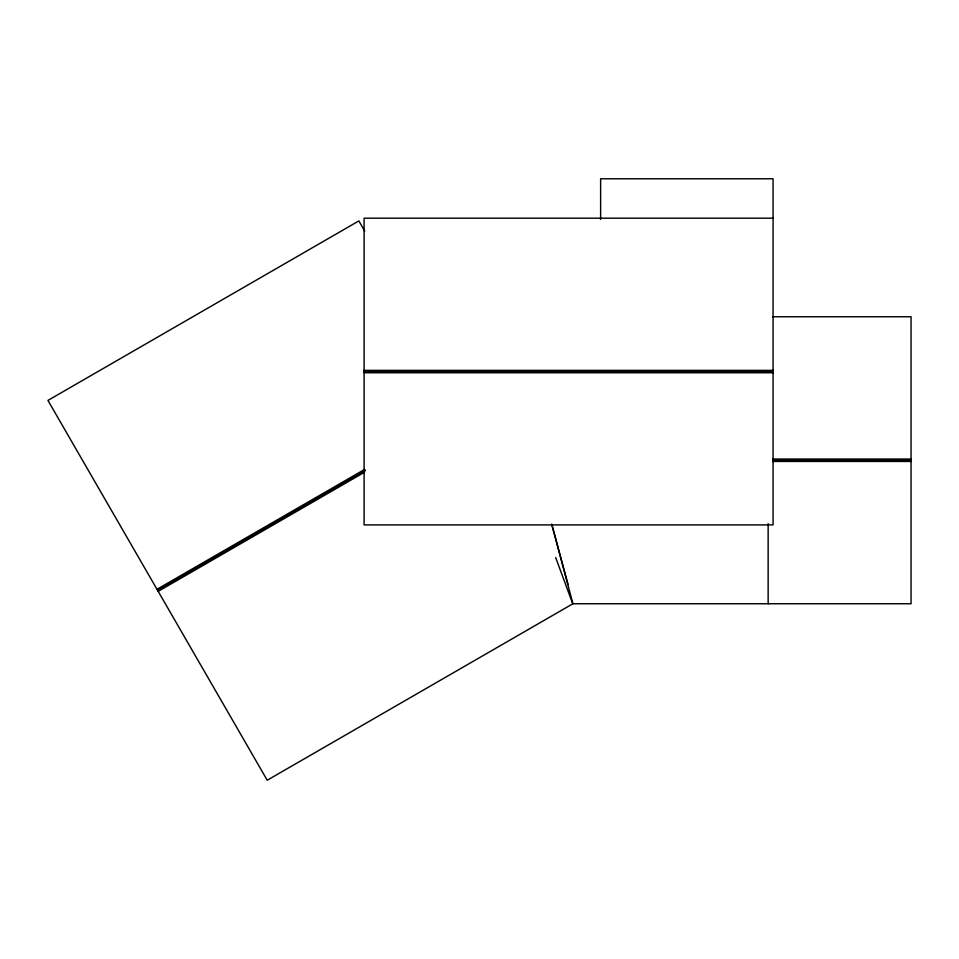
<?xml version="1.0" encoding="UTF-8"?>
<svg xmlns="http://www.w3.org/2000/svg" width="959" height="959" viewBox="0 0 959 959"><rect width="100%" height="100%" fill="white"/><g stroke="black" fill="none" stroke-linecap="round" stroke-linejoin="round"><path stroke-width="1.44" d="M156.988 589.294L364.54 469.466M365.187 470.234L161.759 587.687L365.139 470.725M157.588 590.324L365.295 470.401M158.187 591.355L364.432 472.284M773.074 218.196L364.096 218.196L364.096 524.909L773.074 524.909L773.074 178.77L600.622 178.77L600.622 219.395M772.618 316.746L911.05 316.746L911.05 603.75L572.727 603.75L555.681 557.575M364.096 370.354L773.074 370.354M364.096 371.553L773.074 371.553M364.096 372.751L773.074 372.751M772.618 459.049L911.05 459.049M772.606 460.248L911.05 460.248M772.618 461.447L911.05 461.447M364.744 231.107L358.87 220.918L47.95 400.418L267.225 780.23L572.931 603.738L551.749 524.381M551.773 524.261L568.04 584.475M768.147 523.602L768.147 603.75"/></g></svg>
